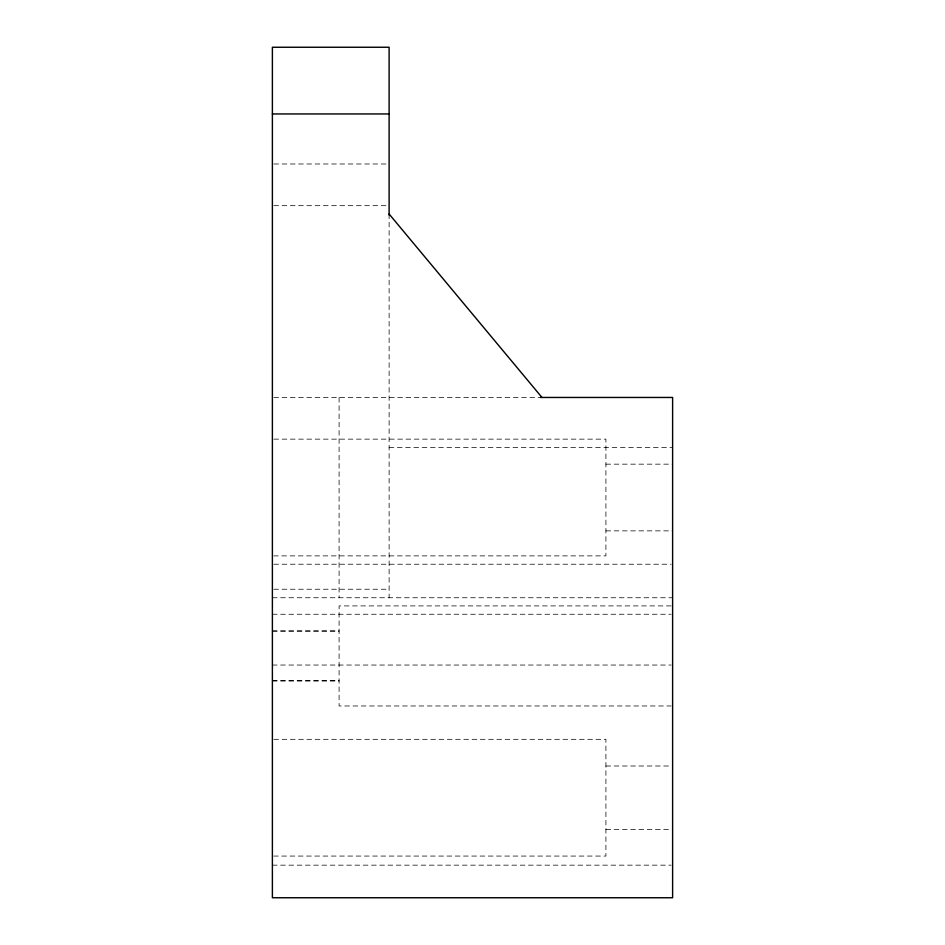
<?xml version="1.0" encoding="UTF-8"?>
<svg xmlns="http://www.w3.org/2000/svg" width="945" height="945" viewBox="0 0 945 945"><rect width="100%" height="100%" fill="white"/><g stroke="black" fill="none" stroke-linecap="round" stroke-linejoin="round"><path stroke-width="0.71" stroke-dasharray="4.72 3.54" d="M273.837 163.981L389.116 163.981M273.837 205.679L389.116 205.679M273.837 397.455L541.981 397.455M273.861 439.141L605.91 439.141L605.91 555.884L273.861 555.884M389.116 447.481L672.616 447.481M605.91 464.16L672.616 464.16M605.91 530.866L672.616 530.866M273.849 564.224L671.151 564.224M273.837 589.231L389.116 589.231M272.384 597.748L672.616 597.748M671.139 605.91L339.09 605.91L339.09 705.974L671.139 705.974M272.384 614.25L671.151 614.25M272.384 630.929L339.09 630.929M272.384 631.13L339.09 631.13M272.384 665.044L671.151 665.044M272.384 680.754L339.09 680.754M272.384 680.955L339.09 680.955M273.861 739.321L605.91 739.321L605.91 856.064L273.861 856.064M605.91 766.005L671.163 766.005M605.91 829.379L671.163 829.379M272.384 865.159L671.151 865.159M389.116 214.019L389.116 597.748M339.09 397.455L339.09 597.748"/><path stroke-width="1.42" d="M272.384 113.955L389.116 113.955M540.41 397.455L672.616 397.455L672.616 897.75L272.384 897.75L272.384 47.25L389.116 47.25L389.116 215.153M389.116 214.019L541.981 397.455"/></g></svg>
